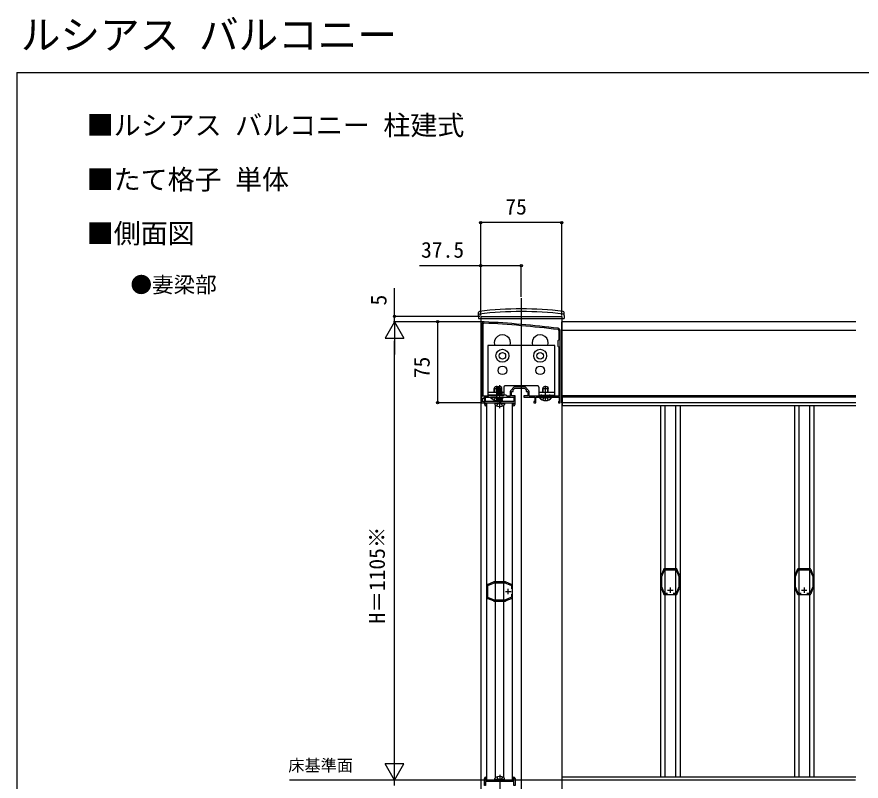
# Model space of a CAD drawing. Units: millimetres, scale not verified. Extents: x -875 to 875, y -1305 to 1297.
# Drawn here: x -875 to -92, y 588 to 1297 of the extents above; entities that cross this region are included whole.
import ezdxf
from ezdxf.enums import TextEntityAlignment as Align

# ---------------------------------------------------------------- set-up
doc = ezdxf.new("R2010")
doc.units = ezdxf.units.MM
doc.header["$LTSCALE"] = 8
for name, color, linetype in [('0-1_USER1', 3, 'Continuous'), ('0-2_YKK_11', 7, 'Continuous'), ('0-3_YKK_11E', 7, 'Continuous'), ('0-4_YKK_12', 2, 'Continuous'), ('0-5_YKK_13', 4, 'Continuous'), ('0-6_YKK_D', 6, 'Continuous'), ('0-7_YKK_ZWAK', 7, 'Continuous')]:
    doc.layers.add(name, color=color, linetype=linetype)
doc.styles.add('ＭＳ ゴシック', font='')
doc.styles.get('ＭＳ ゴシック').set_extended_font_data('MS Gothic')

msp = doc.modelspace()

# ---------------------------------------------------------------- linework, layer by layer
at = {"layer": '0-2_YKK_11'}
for p, q in [((-442.8, 945.5), (-442.8, 1012.3)), ((-414.436, 953.561), (-417.261, 950.736)), ((-404.624, 954), (-413.376, 954)), ((-400.739, 950.736), (-403.564, 953.561))]:
    msp.add_line(p, q, dxfattribs=at)
for points in [[(-444, 1012.3), (-444, 944.8), (-444.5, 944.3), (-444.5, 939.3), (-442, 939.3), (-442, 940.3), (-443.5, 940.3), (-443.5, 943.3), (-442, 943.3), (-442, 944.3), (-435.458, 944.3), (-435.275, 944.42), (-434.725, 944.42), (-434.542, 944.3), (-430.458, 944.3), (-430.275, 944.42), (-429.725, 944.42), (-429.542, 944.3), (-424.458, 944.3), (-424.275, 944.42), (-423.725, 944.42), (-423.542, 944.3), (-413, 944.3), (-413, 945.8), (-416.5, 945.8), (-416.5, 949.8), (-415, 949.8), (-415, 951.3), (-413.5, 952.8), (-409.458, 952.8), (-409.275, 952.92), (-408.725, 952.92), (-408.542, 952.8), (-404.5, 952.8), (-403, 951.3), (-403, 949.8), (-401.5, 949.8), (-401.5, 945.8), (-405, 945.8), (-405, 944.3)], [(-405, 944.3), (-395, 944.3), (-395, 940.3), (-396, 940.3), (-396, 939.3), (-394, 939.3), (-394, 944.3), (-385.458, 944.3), (-385.275, 944.42), (-384.725, 944.42), (-384.542, 944.3), (-372.5, 944.3), (-372.5, 940.592), (-372.75, 940.296), (-373, 940), (-373, 939.3), (-371.5, 939.3), (-371.5, 1006.3)], [(-372.7, 1006.3), (-372.7, 997.6), (-373.5, 996.8), (-373.5, 991.8), (-372.7, 991), (-372.7, 945.5), (-380.6, 945.5), (-380.6, 946.3), (-381.5, 946.3), (-381.5, 945.5), (-388.5, 945.5), (-388.5, 946.3), (-389.4, 946.3), (-389.4, 945.5), (-400.3, 945.5), (-400.3, 949.676)], [(-417.7, 949.676), (-417.7, 945.5), (-420.7, 945.5), (-421.5, 946.3), (-437.5, 946.3), (-438.3, 945.5), (-442.8, 945.5)], [(-413.3, 937.8), (-413.3, 944.3), (-414.3, 944.3), (-414.3, 940.5), (-418.98, 940.5), (-419.24, 940.35), (-419.76, 940.35), (-420.02, 940.5), (-426.98, 940.5), (-427.24, 940.35), (-427.5, 940.2), (-427.76, 940.35), (-428.02, 940.5), (-434.98, 940.5), (-435.24, 940.35), (-435.76, 940.35), (-436.02, 940.5), (-440.7, 940.5), (-440.7, 944.3), (-441.7, 944.3), (-441.7, 937.8)], [(-440.5, 939.3), (-427.5, 939.3), (-414.5, 939.3), (-414.5, 937.8), (-415.3, 937.8), (-415.3, 936.8), (-414.8, 936.3)], [(-440.2, 936.3), (-439.7, 936.8), (-439.7, 937.8), (-440.5, 937.8), (-440.5, 939.3)], [(-413.3, 590.8), (-413.3, 584.3), (-414.3, 584.3), (-414.3, 588.1), (-418.98, 588.1), (-419.24, 588.25), (-419.76, 588.25), (-420.02, 588.1), (-426.98, 588.1), (-427.24, 588.25), (-427.5, 588.4), (-427.76, 588.25), (-428.02, 588.1), (-434.98, 588.1), (-435.24, 588.25), (-435.76, 588.25), (-436.02, 588.1), (-440.7, 588.1), (-440.7, 584.3), (-441.7, 584.3), (-441.7, 590.8)], [(-440.5, 589.3), (-427.5, 589.3), (-414.5, 589.3), (-414.5, 590.8), (-415.3, 590.8), (-415.3, 591.8), (-414.8, 592.3)], [(-440.2, 592.3), (-439.7, 591.8), (-439.7, 590.8), (-440.5, 590.8), (-440.5, 589.3)]]:
    msp.add_lwpolyline(points, dxfattribs=at)
for centre, radius, start, end in [((-442, 1012.3), 2, 86.9684, 180.00001), ((-442, 1012.3), 0.8, 86.96839, 180.00001), ((-494.781, 15.701), 998.796, 83.01993, 86.96841), ((-494.781, 15.701), 999.996, 83.01993, 86.96841), ((-373.5, 1006.3), 0.8, 0.00001, 83.01993), ((-373.5, 1006.3), 2, 0.00001, 83.01993), ((-416.2, 949.676), 1.5, 134.99999, 179.99998), ((-413.376, 952.5), 1.5, 90.00002, 135.00001), ((-404.624, 952.5), 1.5, 44.99999, 89.99998), ((-401.8, 949.676), 1.5, 0.00002, 45.00001), ((-440.2, 937.8), 1.5, 180.00001, 269.99999), ((-414.8, 937.8), 1.5, 270.00001, 359.99999), ((-440.2, 590.8), 1.5, 90.00001, 179.99999), ((-414.8, 590.8), 1.5, 0.00001, 89.99999)]:
    msp.add_arc(centre, radius, start, end, dxfattribs=at)
at = {"layer": '0-3_YKK_11E'}
for p, q in [((-269.35, 767.9), (-269.35, 762.9)), ((-145.35, 767.9), (-145.35, 762.9)), ((-421.993, 764.3), (-416.993, 764.3)), ((-419.493, 761.8), (-419.493, 766.8)), ((-271.85, 765.4), (-266.85, 765.4)), ((-147.85, 765.4), (-142.85, 765.4))]:
    msp.add_line(p, q, dxfattribs=at)
for points in [[(-275.737, 784.617), (-275.753, 784.462), (-275.759, 784.325), (-277.838, 779.381), (-277.935, 779.279), (-278.033, 779.176), (-278.233, 778.699)], [(-271.94, 762.4), (-274.752, 762.4), (-277.35, 768.582), (-277.35, 778.218), (-274.794, 784.3), (-263.906, 784.3), (-261.35, 778.219), (-261.35, 768.582), (-263.948, 762.4), (-266.76, 762.4)], [(-264.407, 785.3), (-274.293, 785.3), (-274.421, 785.347), (-274.57, 785.392)], [(-264.13, 785.392), (-264.278, 785.347), (-264.407, 785.3)], [(-260.467, 778.699), (-260.667, 779.176), (-260.765, 779.279), (-260.862, 779.381), (-262.941, 784.325), (-262.947, 784.462), (-262.962, 784.617)], [(-151.737, 784.617), (-151.753, 784.462), (-151.759, 784.325), (-153.838, 779.381), (-153.935, 779.279), (-154.033, 779.176), (-154.233, 778.699)], [(-147.94, 762.4), (-150.752, 762.4), (-153.35, 768.582), (-153.35, 778.218), (-150.794, 784.3), (-139.906, 784.3), (-137.35, 778.219), (-137.35, 768.582), (-139.948, 762.4), (-142.76, 762.4)], [(-140.407, 785.3), (-150.293, 785.3), (-150.421, 785.347), (-150.57, 785.392)], [(-140.13, 785.392), (-140.278, 785.347), (-140.407, 785.3)], [(-136.467, 778.699), (-136.667, 779.176), (-136.765, 779.279), (-136.862, 779.381), (-138.941, 784.325), (-138.947, 784.462), (-138.962, 784.617)], [(-278.35, 778.118), (-278.35, 777.6), (-278.3, 777.468), (-278.25, 777.335), (-278.25, 769.465), (-278.3, 769.332), (-278.35, 769.2), (-278.35, 768.682)], [(-260.35, 768.682), (-260.35, 769.2), (-260.4, 769.332), (-260.45, 769.465), (-260.45, 777.335), (-260.4, 777.468), (-260.35, 777.6), (-260.35, 778.118)], [(-154.35, 778.118), (-154.35, 777.6), (-154.3, 777.468), (-154.25, 777.335), (-154.25, 769.465), (-154.3, 769.332), (-154.35, 769.2), (-154.35, 768.682)], [(-136.35, 768.682), (-136.35, 769.2), (-136.4, 769.332), (-136.45, 769.465), (-136.45, 777.335), (-136.4, 777.468), (-136.35, 777.6), (-136.35, 778.118)], [(-439.486, 769.52), (-439.44, 769.371), (-439.394, 769.243)], [(-439.394, 769.243), (-439.394, 759.357), (-439.44, 759.229), (-439.486, 759.08)], [(-432.793, 773.183), (-433.27, 772.983), (-433.372, 772.885), (-433.475, 772.788), (-438.418, 770.709), (-438.555, 770.703), (-438.711, 770.687)], [(-416.494, 761.71), (-416.493, 758.898), (-422.676, 756.3), (-432.312, 756.3), (-438.394, 758.856), (-438.394, 769.744), (-432.312, 772.3), (-422.675, 772.3), (-416.494, 769.702), (-416.494, 766.89)], [(-422.776, 773.3), (-423.294, 773.3), (-423.426, 773.25), (-423.558, 773.2), (-431.429, 773.2), (-431.561, 773.25), (-431.694, 773.3), (-432.212, 773.3)], [(-416.277, 770.688), (-416.432, 770.703), (-416.569, 770.709), (-421.512, 772.788), (-421.615, 772.885), (-421.718, 772.983), (-422.195, 773.183)], [(-415.501, 759.08), (-415.547, 759.229), (-415.594, 759.357), (-415.594, 769.243), (-415.547, 769.371), (-415.501, 769.52)], [(-278.233, 768.101), (-278.033, 767.624), (-277.935, 767.521), (-277.838, 767.419), (-275.759, 762.475), (-275.753, 762.338), (-275.738, 762.183)], [(-262.962, 762.183), (-262.947, 762.338), (-262.941, 762.475), (-260.862, 767.419), (-260.765, 767.521), (-260.667, 767.624), (-260.467, 768.101)], [(-154.233, 768.101), (-154.033, 767.624), (-153.935, 767.521), (-153.838, 767.419), (-151.759, 762.475), (-151.753, 762.338), (-151.738, 762.183)], [(-138.962, 762.183), (-138.947, 762.338), (-138.941, 762.475), (-136.862, 767.419), (-136.765, 767.521), (-136.667, 767.624), (-136.467, 768.101)], [(-274.57, 761.407), (-274.421, 761.453), (-274.293, 761.5), (-264.407, 761.5), (-264.279, 761.453), (-264.13, 761.407)], [(-150.57, 761.407), (-150.421, 761.453), (-150.293, 761.5), (-140.407, 761.5), (-140.279, 761.453), (-140.13, 761.407)], [(-438.711, 757.912), (-438.555, 757.897), (-438.418, 757.891), (-433.475, 755.812), (-433.372, 755.715), (-433.27, 755.617), (-432.793, 755.417)], [(-432.212, 755.3), (-431.694, 755.3), (-431.561, 755.35), (-431.429, 755.4), (-423.558, 755.4), (-423.426, 755.35), (-423.294, 755.3), (-422.776, 755.3)], [(-422.195, 755.417), (-421.718, 755.617), (-421.615, 755.715), (-421.513, 755.812), (-416.569, 757.891), (-416.432, 757.897), (-416.277, 757.912)]]:
    msp.add_lwpolyline(points, dxfattribs=at)
for centre, start, end in [((-274.42, 783.9), 95.73921, 151.44435), ((-264.28, 783.9), 28.55562, 84.26075), ((-150.42, 783.9), 95.73921, 151.44435), ((-140.28, 783.9), 28.55562, 84.26075), ((-276.85, 778.118), 157.21229, 180.00002), ((-261.85, 778.118), 359.99994, 22.78745), ((-152.85, 778.118), 157.21229, 180.00002), ((-137.85, 778.118), 359.99994, 22.78745), ((-437.994, 769.37), 118.55562, 174.26075), ((-432.212, 771.8), 89.99994, 112.78745), ((-422.776, 771.8), 67.21227, 90), ((-416.994, 769.37), 5.73917, 61.44408), ((-276.85, 768.682), 179.99992, 202.78766), ((-261.85, 768.682), 337.21227, 0), ((-152.85, 768.682), 179.99992, 202.78766), ((-137.85, 768.682), 337.21227, 0), ((-437.994, 759.23), 185.73921, 241.44435), ((-416.994, 759.23), 298.55653, 354.26086), ((-274.42, 762.9), 208.55653, 264.26086), ((-264.28, 762.9), 275.73917, 331.44408), ((-150.42, 762.9), 208.55653, 264.26086), ((-140.28, 762.9), 275.73917, 331.44408), ((-432.212, 756.8), 247.21229, 270.00002), ((-422.776, 756.8), 269.99992, 292.78766)]:
    msp.add_arc(centre, 1.5, start, end, dxfattribs=at)
at = {"layer": '0-4_YKK_12'}
for p, q in [((-407.5, 1036.3), (-407.5, 239.3)), ((-445, 1019.3), (-445, 1017.3)), ((-445, 1019.3), (-370, 1019.3)), ((-445, 1017.3), (-445, 239.3)), ((-370, 1019.3), (-370, 1017.3)), ((-370, 1017.3), (-370, 565.777)), ((-370, 939.3), (-370, 1014.3)), ((-97.5, 1014.3), (-370, 1014.3)), ((-97.5, 1006.3), (-370, 1006.3)), ((-439.5, 589.3), (-439.5, 939.3)), ((-439.5, 939.3), (-415.5, 939.3)), ((-415.5, 589.3), (-415.5, 939.3)), ((-97.5, 945.8), (-370, 945.8)), ((-97.5, 944.3), (-370, 944.3)), ((-97.5, 939.3), (-370, 939.3)), ((-97.5, 944.3), (-369.5, 944.3)), ((-431.535, 591.667), (-431.535, 936.933)), ((-423.665, 591.8), (-423.665, 936.8)), ((-97.5, 936.3), (-369.5, 936.3)), ((-278.35, 936.3), (-278.35, 592.3)), ((-274.293, 936.3), (-274.293, 592.3)), ((-264.407, 936.3), (-264.407, 592.3)), ((-260.35, 936.3), (-260.35, 592.3)), ((-154.35, 936.3), (-154.35, 592.3)), ((-150.293, 936.3), (-150.293, 592.3)), ((-140.407, 936.3), (-140.407, 592.3)), ((-136.35, 936.3), (-136.35, 592.3)), ((-97.568, 589.3), (-622.349, 589.3)), ((-439.5, 589.3), (-415.5, 589.3)), ((-369.5, 584.3), (-369.5, 592.3)), ((-97.5, 592.3), (-369.5, 592.3))]:
    msp.add_line(p, q, dxfattribs=at)
msp.add_lwpolyline([(-369.5, 944.3), (-369.5, 939.3), (-369.5, 936.3)], dxfattribs=at)
for centre in [(-425, 994.8), (-390, 994.8)]:
    msp.add_arc(centre, 7.5, 340.52879, 199.47121, dxfattribs=at)
at = {"layer": '0-5_YKK_13'}
for p, q in [((-447.2, 1020.3), (-447.153, 1022.967)), ((-447.2, 1020.3), (-447.148, 1017.3)), ((-447.148, 1017.3), (-367.852, 1017.3)), ((-367.8, 1020.3), (-367.852, 1017.3)), ((-367.8, 1020.3), (-367.847, 1022.967)), ((-430, 940.8), (-430, 954.8)), ((-427.5, 934.356), (-427.5, 955.429)), ((-392.25, 954.8), (-422.75, 954.8)), ((-385, 940.8), (-385, 954.8)), ((-438.5, 949.2), (-429.854, 949.2)), ((-432.5, 952.6), (-431.7, 954.3)), ((-432.5, 949.2), (-432.5, 952.6)), ((-432.5, 952.6), (-429.501, 952.6)), ((-432.067, 949.2), (-432.067, 953.52)), ((-431.7, 954.3), (-428.3, 954.3)), ((-429.972, 947.598), (-425.028, 948.422)), ((-425.028, 948.304), (-429.972, 947.48)), ((-429.972, 947.48), (-429.972, 947.598)), ((-429.972, 947.48), (-429.324, 947.107)), ((-429.854, 949.314), (-429.148, 949.451)), ((-429.854, 949.06), (-429.854, 949.314)), ((-429.854, 949.06), (-429.148, 949.177)), ((-429.854, 949.06), (-429.324, 948.755)), ((-429.501, 953.371), (-427.677, 954.602)), ((-429.501, 949.518), (-429.501, 953.371)), ((-429.501, 953.371), (-429.148, 953.183)), ((-429.501, 950.011), (-429.148, 950.011)), ((-429.324, 948.755), (-429.144, 948.795)), ((-429.324, 947.972), (-429.324, 948.755)), ((-429.324, 947.107), (-425.676, 947.931)), ((-429.324, 946.324), (-429.324, 947.107)), ((-429.081, 947.999), (-427.677, 954.176)), ((-428.571, 948.12), (-427.5, 952.829)), ((-428.565, 948.143), (-425.676, 948.796)), ((-428.378, 948.968), (-425.676, 949.579)), ((-428.3, 954.3), (-428.258, 954.21)), ((-428.298, 949.317), (-425.264, 949.816)), ((-428.227, 949.63), (-426.266, 950.011)), ((-428.141, 950.011), (-425.499, 950.011)), ((-427.323, 954.602), (-427.677, 954.602)), ((-427.677, 954.176), (-427.677, 954.602)), ((-427.5, 952.829), (-427.5, 954.602)), ((-427.5, 952.829), (-427.323, 954.602)), ((-425.499, 953.371), (-427.323, 954.602)), ((-426.676, 952.365), (-425.499, 953.371)), ((-425.264, 949.816), (-425.676, 949.579)), ((-425.676, 948.796), (-425.676, 949.579)), ((-425.676, 949.2), (-423.75, 949.2)), ((-425.028, 948.422), (-425.676, 948.796)), ((-425.028, 948.304), (-425.676, 947.931)), ((-425.676, 947.148), (-425.676, 947.931)), ((-425.028, 946.774), (-425.676, 947.148)), ((-425.499, 949.928), (-425.499, 953.371)), ((-425.499, 949.928), (-425.264, 949.816)), ((-425.028, 948.304), (-425.028, 948.422)), ((-423.75, 953.8), (-423.75, 946.3)), ((-391.25, 949.2), (-376.5, 949.2)), ((-387.5, 952.6), (-386.7, 954.3)), ((-387.5, 949.2), (-387.5, 952.6)), ((-387.5, 952.6), (-382.5, 952.6)), ((-387.067, 949.2), (-387.067, 953.52)), ((-386.7, 954.3), (-383.3, 954.3)), ((-383.3, 954.3), (-382.5, 952.6)), ((-382.933, 949.2), (-382.933, 953.52)), ((-382.5, 949.2), (-382.5, 952.6)), ((-429.972, 944.3), (-435.9, 944.3)), ((-435.9, 944.052), (-435.9, 944.3)), ((-435.9, 944.052), (-429.742, 944.052)), ((-432.5, 941.717), (-431.145, 944.435)), ((-432.104, 938.711), (-432.001, 939.3)), ((-432.001, 939.3), (-422.999, 939.3)), ((-430, 945.044), (-431.145, 944.435)), ((-429.972, 944.302), (-429.734, 944.44)), ((-429.972, 944.302), (-429.676, 944.352)), ((-429.972, 944.185), (-429.972, 944.302)), ((-429.28, 944.3), (-429.972, 944.185)), ((-429.972, 944.185), (-429.324, 943.811)), ((-429.972, 942.655), (-425.028, 943.479)), ((-425.028, 943.361), (-429.972, 942.537)), ((-429.972, 942.537), (-429.972, 942.655)), ((-429.972, 942.537), (-429.324, 942.163)), ((-429.972, 941.007), (-425.028, 941.831)), ((-425.028, 941.713), (-429.972, 940.889)), ((-429.972, 941.007), (-429.324, 941.38)), ((-429.972, 940.889), (-429.972, 941.007)), ((-429.972, 940.889), (-429.324, 940.515)), ((-429.324, 943.811), (-427.159, 944.3)), ((-429.324, 943.028), (-429.324, 943.811)), ((-429.324, 942.163), (-425.676, 942.987)), ((-429.324, 941.38), (-425.676, 942.204)), ((-429.324, 941.38), (-429.324, 942.163)), ((-429.324, 940.515), (-425.676, 941.339)), ((-429.324, 940.5), (-429.324, 940.515)), ((-427.874, 946.3), (-425.028, 946.774)), ((-425.028, 946.657), (-427.167, 946.3)), ((-425.676, 940.557), (-425.863, 940.5)), ((-425.028, 946.657), (-425.676, 946.283)), ((-425.676, 943.852), (-425.676, 944.3)), ((-424.1, 944.3), (-425.676, 944.3)), ((-425.676, 944.052), (-424.1, 944.052)), ((-425.028, 943.479), (-425.676, 943.852)), ((-425.028, 943.361), (-425.676, 942.987)), ((-425.676, 942.204), (-425.676, 942.987)), ((-425.028, 941.831), (-425.676, 942.204)), ((-425.028, 941.713), (-425.676, 941.339)), ((-425.676, 940.557), (-425.676, 941.339)), ((-425.578, 940.5), (-425.676, 940.557)), ((-425.028, 946.657), (-425.028, 946.774)), ((-425.028, 943.361), (-425.028, 943.479)), ((-425.028, 941.713), (-425.028, 941.831)), ((-424.1, 944.052), (-424.1, 944.3)), ((-422.896, 938.711), (-422.999, 939.3)), ((-379.1, 944.3), (-390.9, 944.3)), ((-390.9, 944.052), (-390.9, 944.3)), ((-390.9, 944.052), (-379.1, 944.052)), ((-387.5, 945.5), (-387.5, 946.3)), ((-387.5, 941.717), (-386.145, 944.435)), ((-387.067, 945.5), (-387.067, 946.3)), ((-385, 945.044), (-386.145, 944.435)), ((-385, 945.044), (-383.855, 944.435)), ((-382.5, 941.717), (-383.855, 944.435)), ((-382.933, 945.5), (-382.933, 946.3)), ((-382.5, 945.5), (-382.5, 946.3)), ((-379.1, 944.052), (-379.1, 944.3)), ((-432.104, 938.711), (-431.902, 937.564)), ((-432.104, 938.711), (-422.896, 938.711)), ((-422.896, 938.711), (-423.098, 937.564)), ((-432.104, 589.889), (-431.902, 591.036)), ((-422.896, 589.889), (-432.104, 589.889)), ((-432.104, 589.889), (-432.001, 589.3)), ((-422.999, 589.3), (-432.001, 589.3)), ((-427.5, 594.244), (-427.5, 573.171)), ((-422.896, 589.889), (-423.098, 591.036)), ((-422.896, 589.889), (-422.999, 589.3))]:
    msp.add_line(p, q, dxfattribs=at)
for points in [[(-376.5, 946.3), (-376.5, 992.3), (-438.5, 992.3), (-438.5, 946.3), (-423.75, 946.3)], [(-429.972, 947.598), (-429.324, 947.972), (-429.099, 948.023)], [(-429.854, 949.314), (-429.324, 949.62), (-429.148, 949.66)], [(-429.366, 946.3), (-429.324, 946.324), (-425.676, 947.148)], [(-429.148, 948.185), (-429.148, 953.183), (-427.677, 954.176)], [(-427.5, 952.955), (-426.676, 952.365), (-426.441, 950.011)], [(-391.25, 953.8), (-391.25, 946.3), (-376.5, 946.3)], [(-430.207, 936.264), (-428.848, 938.991), (-427.5, 939.707)], [(-429.972, 942.655), (-429.324, 943.028), (-425.676, 943.852)], [(-424.793, 936.264), (-426.152, 938.991), (-427.5, 939.707)], [(-430.207, 592.336), (-428.848, 589.609), (-427.5, 588.893)], [(-424.793, 592.336), (-426.152, 589.609), (-427.5, 588.893)]]:
    msp.add_lwpolyline(points, dxfattribs=at)
for centre, radius in [((-425, 982.8), 6), ((-390, 982.8), 6), ((-425, 982.8), 3), ((-390, 982.8), 3), ((-425, 969.3), 4), ((-390, 969.3), 4)]:
    msp.add_circle(centre, radius, dxfattribs=at)
for centre, radius, start, end in [((-407.5, 706.3), 320, 83.0403, 96.9597), ((-446.197, 1020.453), 1, 97.02227, 179), ((-446.154, 1022.949), 1, 96.9597, 179), ((-407.5, 706.3), 317.528, 82.97773, 97.02227), ((-368.846, 1022.949), 1, 1, 83.0403), ((-368.803, 1020.453), 1, 1, 82.97773), ((-422.75, 953.8), 1, 90, 180), ((-392.25, 953.8), 1, 0, 90), ((-428.856, 948.185), 0.292, 180, 347.19096), ((-430, 949), 7.7, 219.98312, 274.26907), ((-430, 949), 7.7, 304.16749, 320.01688), ((-385, 949), 7.7, 219.98312, 320.01688), ((-430.859, 937.748), 1.059, 190, 239.36409), ((-427.5, 943.42), 7.651, 239.36409, 300.63591), ((-424.141, 937.748), 1.059, 300.63591, 350), ((-430.859, 590.852), 1.059, 120.63591, 170), ((-427.5, 585.18), 7.651, 59.36409, 120.63591), ((-429.56, 589.065), 0.235, 89.55343, 90), ((-425.44, 589.065), 0.235, 90, 90.37554), ((-424.141, 590.852), 1.059, 10, 59.36409)]:
    msp.add_arc(centre, radius, start, end, dxfattribs=at)
at = {"layer": '0-6_YKK_D'}
for p, q in [((-445, 1020.3), (-445, 1107.3)), ((-370, 1106.3), (-445, 1106.3)), ((-370, 1020.3), (-370, 1107.3)), ((-445, 1020.3), (-445, 1067.3)), ((-407.5, 1037.3), (-407.5, 1067.3)), ((-525, 1019.3), (-525, 1045.491)), ((-446, 1019.3), (-526, 1019.3)), ((-525, 1014.297), (-525, 1019.3)), ((-525, 1014.297), (-533.75, 999.142)), ((-442.894, 1014.297), (-526, 1014.297)), ((-442.894, 1014.297), (-526, 1014.297)), ((-525, 1014.297), (-525, 1009.997)), ((-525, 1014.297), (-516.25, 999.142)), ((-525, 1014.297), (-525, 983.986)), ((-442.894, 1014.297), (-486, 1014.297)), ((-485, 1014.297), (-485, 939.3)), ((-533.75, 999.142), (-516.25, 999.142)), ((-525, 606.8), (-525, 996.797)), ((-445.2, 939.3), (-486, 939.3)), ((-525, 589.3), (-525, 619.611)), ((-525, 589.3), (-533.75, 604.455)), ((-516.25, 604.455), (-533.75, 604.455)), ((-525, 589.3), (-516.25, 604.455)), ((-525, 589.3), (-525, 593.6)), ((-525, 584.3), (-525, 589.3)), ((-525, 584.3), (-525, 589.3))]:
    msp.add_line(p, q, dxfattribs=at)
msp.add_lwpolyline([(-407.5, 1066.3), (-445, 1066.3), (-501.891, 1066.3)], dxfattribs=at)
for centre in [(-445, 1106.3), (-370, 1106.3), (-445, 1066.3), (-407.5, 1066.3), (-525, 1019.3), (-485, 1014.297), (-485, 939.3)]:
    msp.add_circle(centre, 1.075, dxfattribs=at)
at = {"layer": '0-7_YKK_ZWAK'}
for q in [(-875, -1304.7), (875, 1245.3)]:
    msp.add_line((-875, 1245.3), q, dxfattribs=at)

# ---------------------------------------------------------------- texts
at = {"layer": '0-1_USER1', "style": 'ＭＳ ゴシック'}
for s, height, p in [('ルシアス バルコニー', 26.91, (-871.336, 1258.845)), ('■ルシアス バルコニー 柱建式', 18.33, (-810.256, 1181.851)), ('■たて格子 単体', 18.33, (-810.256, 1131.567)), ('■側面図', 18.33, (-810.256, 1081.567)), ('●妻梁部', 14.66, (-769.727, 1036.914)), ('床基準面', 11, (-623.449, 594.26))]:
    msp.add_text(s, height=height, dxfattribs=at).set_placement(p, align=Align.BOTTOM_LEFT)
at = {"layer": '0-6_YKK_D', "style": 'ＭＳ ゴシック'}
for s, p in [('75', (-422.273, 1109.3)), ('37.5', (-500.368, 1069.3))]:
    msp.add_text(s, height=14.66, dxfattribs=at).set_placement(p, align=Align.BOTTOM_LEFT)
for s, p in [('5', (-528, 1029.423)), ('75', (-488, 962.026)), ('H＝1105※', (-529.477, 734.64))]:
    msp.add_text(s, height=14.66, rotation=90, dxfattribs=at).set_placement(p, align=Align.BOTTOM_LEFT)

doc.saveas('drawing.dxf')
